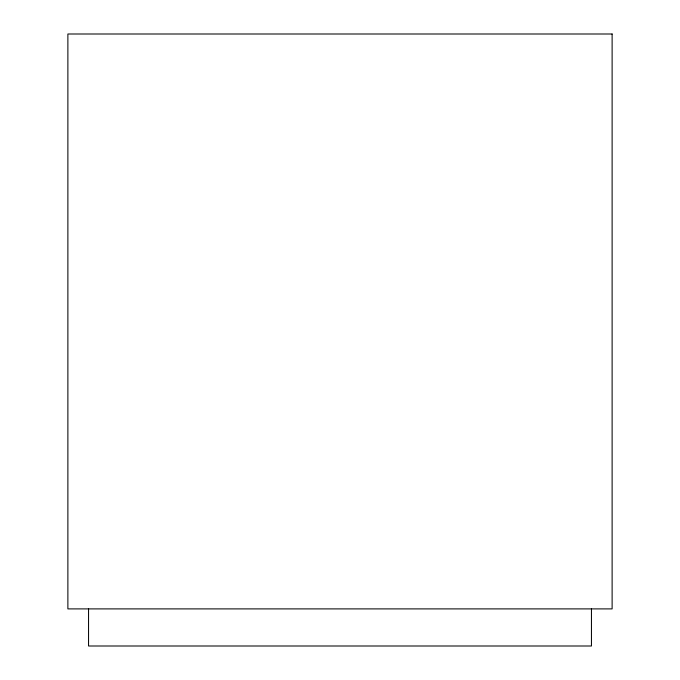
<?xml version="1.0" encoding="UTF-8"?>
<svg xmlns="http://www.w3.org/2000/svg" width="680" height="680" viewBox="0 0 680 680"><rect width="100%" height="100%" fill="white"/><g stroke="black" fill="none" stroke-linecap="round" stroke-linejoin="round"><path stroke-width="1.02" d="M591.447 608.898L591.447 646L88.553 646L88.553 608.898M612.119 34L67.881 34L67.881 608.898L612.119 608.898L612.119 34"/></g></svg>
